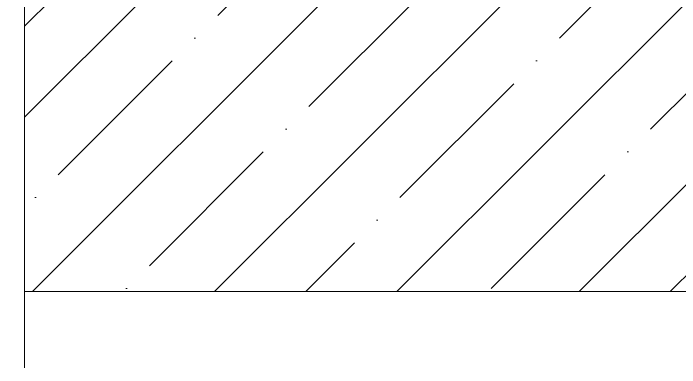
# Model space of a CAD drawing. Header units: millimetres. Extents: x -477324 to 554022, y -132142 to 283081.
# Drawn here: x -470349 to -469056, y 54737 to 55426 of the extents above; entities that cross this region are included whole.
import ezdxf

# ---------------------------------------------------------------- set-up
doc = ezdxf.new("R2010")
doc.units = ezdxf.units.MM
doc.layers.add('АР_Плита', color=220, linetype='Continuous')
doc.layers.add('АР_Тонкие', color=250, linetype='Continuous', lineweight=0)
doc.layers.add('АР_Штриховка', color=252, linetype='Continuous', lineweight=0)

# ---------------------------------------------------------------- blocks, each defined once
blk = doc.blocks.new('*U36')
at = {"color": 8}
blk.add_lwpolyline([(0, -6.506), (0, 2.443), (2.25, 2.943), (-2.25, 3.443), (0, 3.943), (0, 15.068)], dxfattribs=at)

msp = doc.modelspace()

# ---------------------------------------------------------------- hatches: boundary and pattern name
at = {"layer": 'АР_Штриховка', "ltscale": 100, "true_color": 0x000000}
h = msp.add_hatch(dxfattribs=at)
h.set_pattern_fill('ANSI35', color=18, scale=1000, style=0)
h.set_pattern_definition([(45, (-5148656.87, 788381.7), (-176.776695, 176.776695), []), (45, (-5148480.1, 788381.7), (-176.776695, 176.776695), [312.5, -62.5, 0, -62.5])])
h.paths.add_polyline_path([(-463501.3, 55885.1), (-470326.7, 55885.1), (-470326.7, 54885.1), (-463501.3, 54885.1)])

# ---------------------------------------------------------------- linework, layer by layer
at = {"layer": 'АР_Плита', "color": 18, "lineweight": 5, "ltscale": 100, "true_color": 0x000000}
msp.add_lwpolyline([(-470326.7, 55885.1), (-463501.3, 55885.1), (-463501.3, 54885.1), (-470326.7, 54885.1)], close=True, dxfattribs=at)

# ---------------------------------------------------------------- block references
at = {"layer": 'АР_Тонкие', "xscale": 100, "yscale": 100, "zscale": 100}
msp.add_blockref('*U36', (-470326.7, 55388), dxfattribs=at)

doc.saveas('drawing.dxf')
